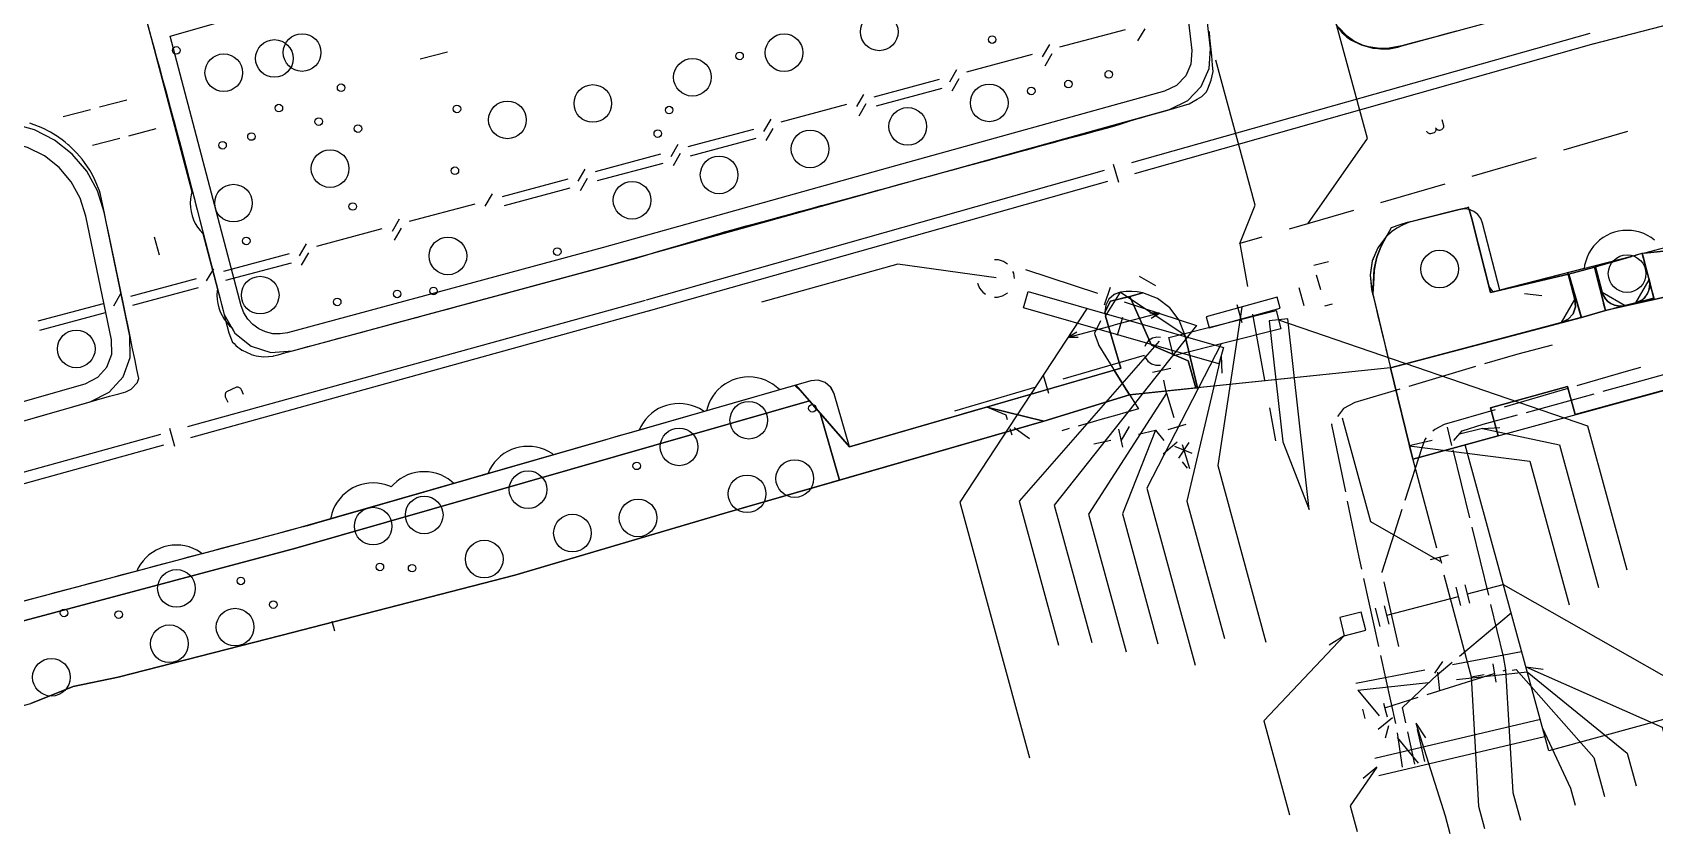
# Model space of a CAD drawing. Header units: metres. Extents: x 16996 to 17837, y 14166 to 14459.
# Drawn here: x 17619.6 to 17705.8, y 14347 to 14389.5 of the extents above; entities that cross this region are included whole.
import ezdxf

# ---------------------------------------------------------------- set-up
doc = ezdxf.new("R2010")
doc.units = ezdxf.units.M
for name, color, linetype in [('BOUNDARY', 7, 'Continuous'), ('BUILDING', 7, 'Continuous'), ('CURB', 7, 'Continuous'), ('ELECTR_CABLE', 7, 'Continuous'), ('ELECTR_CABLE_COMM', 7, 'Continuous'), ('GAS', 7, 'Continuous'), ('GRASS', 7, 'Continuous'), ('HEAT', 7, 'Continuous'), ('OVERHEAD_POWER_LINE', 7, 'Continuous'), ('ROAD', 7, 'Continuous'), ('SEWER', 7, 'Continuous'), ('SIDEWALK_PATH', 7, 'Continuous'), ('TREE', 3, 'Continuous'), ('WATER_PIPELINE', 7, 'Continuous')]:
    doc.layers.add(name, color=color, linetype=linetype)

# ---------------------------------------------------------------- blocks, each defined once
blk = doc.blocks.new('СНЕЖНОЯГОДНИК_MAGIC_BERRY')
blk.add_circle((0, 0), 0.2)
blk = doc.blocks.new('СПИРЕЯ_БУМАЛЬДА')
blk.add_circle((0, 0), 0.2)
blk = doc.blocks.new('СПИРЕЯ_ALBA')
blk.add_circle((0, 0), 0.2)
blk = doc.blocks.new('ЧУБУШНИК_ВЕНЕЧНЫЙ')
blk.add_circle((0, 0), 0.2)
blk = doc.blocks.new('ВЕЙНИК_КАРЛ_ФЕСТЕР')
blk.add_circle((0, 0), 0.2)
blk = doc.blocks.new('БРУННЕРА_МИСТЕР_МОРС')
blk.add_circle((0, 0), 0.2)
blk = doc.blocks.new('ХОСТА_BARBARA_ANN')
blk.add_circle((0, 0), 0.2)

msp = doc.modelspace()

# ---------------------------------------------------------------- linework, layer by layer
at = {"layer": 'BOUNDARY'}
msp.add_lwpolyline([(17710.873, 14371.793), (17701.541, 14369.241), (17701.137, 14370.719), (17697.046, 14369.601), (17697.453, 14368.113), (17692.92, 14366.864), (17691.725, 14371.72), (17677.867, 14370.286), (17673.313, 14368.879), (17656.367, 14364.003), (17645.218, 14360.7), (17632.791, 14357.506), (17624.14, 14355.283), (17621.76, 14354.795), (17619.498, 14353.883)], dxfattribs=at)
at = {"layer": 'BUILDING'}
msp.add_lwpolyline([(17695.693, 14367.633), (17748.173, 14381.974), (17752.616, 14365.713), (17700.136, 14351.372)], close=True, dxfattribs=at)
at = {"layer": 'CURB'}
for points in [[(17625.852, 14389.44), (17626.037, 14388.757), (17626.168, 14388.275), (17626.353, 14387.592), (17626.484, 14387.109), (17626.669, 14386.426), (17626.8, 14385.944), (17626.985, 14385.261), (17627.116, 14384.778), (17627.301, 14384.095), (17627.432, 14383.613), (17627.49, 14383.4), (17627.612, 14382.928), (17627.737, 14382.444), (17627.914, 14381.759), (17628.039, 14381.274), (17628.208, 14380.619), (17628.215, 14380.589), (17628.34, 14380.105), (17628.517, 14379.42), (17628.642, 14378.936), (17628.819, 14378.25), (17628.944, 14377.766), (17629.121, 14377.081), (17629.246, 14376.597), (17629.423, 14375.912), (17629.548, 14375.428), (17629.725, 14374.742), (17629.849, 14374.258), (17630.026, 14373.573), (17630.199, 14373.113), (17630.206, 14373.105), (17630.298, 14373.005), (17630.396, 14372.91), (17630.5, 14372.821), (17630.608, 14372.739), (17630.721, 14372.663), (17630.735, 14372.655), (17631.185, 14372.439), (17631.211, 14372.43), (17631.341, 14372.39), (17631.474, 14372.357), (17631.607, 14372.333), (17631.743, 14372.317), (17631.878, 14372.308), (17632.375, 14372.346), (17632.4, 14372.35), (17632.642, 14372.415), (17633.059, 14372.528), (17633.542, 14372.658), (17634.225, 14372.842), (17634.708, 14372.973), (17635.391, 14373.157), (17635.874, 14373.287), (17636.557, 14373.471), (17637.04, 14373.602), (17637.723, 14373.786), (17638.206, 14373.916), (17638.889, 14374.1), (17639.372, 14374.231), (17640.055, 14374.415), (17640.538, 14374.545), (17641.221, 14374.73), (17641.704, 14374.86), (17642.387, 14375.044), (17642.87, 14375.174), (17643.553, 14375.359), (17644.036, 14375.489), (17644.719, 14375.673), (17645.202, 14375.803), (17645.885, 14375.988), (17646.368, 14376.118), (17647.051, 14376.302), (17647.534, 14376.432), (17648.217, 14376.617), (17648.7, 14376.747), (17649.383, 14376.931), (17649.866, 14377.061), (17650.12, 14377.13), (17650.549, 14377.246), (17651.032, 14377.376), (17651.676, 14377.55), (17651.715, 14377.561), (17652.194, 14377.704), (17652.873, 14377.906), (17653.352, 14378.048), (17654.03, 14378.25), (17654.509, 14378.392), (17655.188, 14378.594), (17655.667, 14378.736), (17656.186, 14378.891), (17656.346, 14378.934), (17656.829, 14379.065), (17657.512, 14379.251), (17657.994, 14379.382), (17658.677, 14379.568), (17659.16, 14379.699), (17659.843, 14379.884), (17660.325, 14380.015), (17661.008, 14380.201), (17661.491, 14380.332), (17661.731, 14380.397), (17662.174, 14380.518), (17662.656, 14380.649), (17663.339, 14380.835), (17663.821, 14380.966), (17664.495, 14381.15), (17664.504, 14381.152), (17664.987, 14381.284), (17665.67, 14381.469), (17666.152, 14381.601), (17666.835, 14381.787), (17667.317, 14381.918), (17668, 14382.104), (17668.483, 14382.235), (17669.165, 14382.421), (17669.648, 14382.552), (17669.972, 14382.641), (17670.331, 14382.738), (17670.813, 14382.87), (17670.866, 14382.884), (17671.496, 14383.055), (17671.979, 14383.186), (17672.662, 14383.371), (17673.144, 14383.502), (17673.827, 14383.688), (17674.31, 14383.819), (17674.993, 14384.004), (17675.475, 14384.135), (17676.158, 14384.32), (17676.641, 14384.451), (17677.088, 14384.573), (17677.321, 14384.646), (17677.798, 14384.796), (17678.136, 14384.902), (17678.136, 14384.902), (17678.524, 14385.013), (17679.004, 14385.151), (17679.78, 14385.373), (17680.261, 14385.511), (17681.036, 14385.733), (17681.468, 14385.982), (17681.712, 14386.133), (17681.951, 14386.376), (17682.036, 14386.533), (17682.2, 14387.002), (17682.313, 14387.459), (17682.28, 14387.793), (17682.232, 14388.291), (17682.154, 14389.094), (17682.105, 14389.592)], [(17695.235, 14389.603), (17694.56, 14389.419), (17694.077, 14389.287), (17693.401, 14389.104), (17692.919, 14388.972), (17692.33, 14388.812), (17692.241, 14388.798), (17691.748, 14388.718), (17691.66, 14388.703), (17691.323, 14388.68), (17691.049, 14388.691), (17690.557, 14388.766), (17690.178, 14388.868), (17689.899, 14388.999), (17689.466, 14389.245), (17689.413, 14389.282), (17689.192, 14389.483), (17688.988, 14389.752)], [(17619.507, 14369.011), (17620.193, 14369.207), (17620.674, 14369.344), (17621.359, 14369.54), (17621.84, 14369.677), (17622.526, 14369.873), (17623.006, 14370.011), (17623.692, 14370.206), (17624.174, 14370.339), (17624.558, 14370.442), (17624.843, 14370.579), (17625.163, 14370.933), (17625.173, 14370.954), (17625.212, 14371.058), (17625.24, 14371.15), (17625.142, 14371.623), (17625.04, 14372.112), (17624.895, 14372.81), (17624.794, 14373.3), (17624.649, 14373.998), (17624.547, 14374.488), (17624.402, 14375.186), (17624.301, 14375.676), (17624.156, 14376.374), (17624.054, 14376.863), (17623.909, 14377.562), (17623.808, 14378.051), (17623.663, 14378.749), (17623.561, 14379.239), (17623.515, 14379.462), (17623.416, 14379.937), (17623.314, 14380.427), (17623.21, 14380.93), (17623.151, 14381.111), (17623.148, 14381.119), (17622.964, 14381.584), (17622.909, 14381.705), (17622.813, 14381.896), (17622.711, 14382.084), (17622.633, 14382.215), (17622.356, 14382.631), (17622.233, 14382.793), (17622.097, 14382.958), (17621.956, 14383.119), (17621.899, 14383.178), (17621.54, 14383.526), (17621.496, 14383.566), (17621.332, 14383.703), (17621.163, 14383.834), (17620.989, 14383.959), (17620.979, 14383.966), (17620.555, 14384.23), (17620.442, 14384.293), (17620.251, 14384.39), (17620.057, 14384.481), (17619.914, 14384.541), (17619.444, 14384.711)], [(17700.294, 14376.478), (17699.584, 14376.312), (17699.097, 14376.198), (17698.387, 14376.032), (17697.9, 14375.919), (17697.19, 14375.753), (17696.954, 14376.05), (17696.777, 14376.757), (17696.656, 14377.242), (17696.479, 14377.95), (17696.358, 14378.435), (17696.181, 14379.142), (17696.058, 14379.627), (17695.883, 14380.245), (17695.799, 14380.224), (17695.314, 14380.103), (17694.606, 14379.926), (17694.121, 14379.805), (17693.413, 14379.629), (17692.928, 14379.508), (17692.613, 14379.429), (17692.224, 14379.32), (17691.77, 14379.15), (17691.417, 14378.512), (17691.185, 14378.07), (17691.002, 14377.596), (17690.956, 14377.38), (17690.862, 14376.889), (17690.822, 14376.161), (17690.795, 14375.662), (17690.792, 14375.609), (17690.95, 14374.951), (17691.066, 14374.465), (17691.237, 14373.756), (17691.353, 14373.27), (17691.523, 14372.561), (17691.64, 14372.075), (17691.725, 14371.72), (17691.725, 14371.72), (17700.819, 14374.13), (17701.53, 14375.35), (17701.156, 14376.772), (17701.282, 14376.397), (17701.196, 14376.688), (17700.781, 14376.591)], [(17704.282, 14377.564), (17703.555, 14377.353), (17703.075, 14377.213), (17702.576, 14377.068), (17702.633, 14376.838), (17702.609, 14377.144), (17702.979, 14375.738), (17704.202, 14375.026), (17704.762, 14375.174), (17705.472, 14376.397), (17705.105, 14377.783), (17704.762, 14377.704), (17705.1, 14377.802), (17705.203, 14377.41), (17705.33, 14376.926), (17705.522, 14376.194)], [(17702.934, 14375.617), (17702.752, 14376.352)], [(17671.388, 14368.958), (17671.315, 14369.206), (17670.893, 14369.382), (17670.432, 14369.574), (17670.287, 14369.635), (17669.751, 14369.479), (17669.27, 14369.34), (17669.075, 14369.284), (17668.583, 14369.141), (17668.103, 14369.002), (17667.416, 14368.802), (17666.935, 14368.663), (17666.248, 14368.464), (17665.768, 14368.324), (17665.081, 14368.125), (17664.601, 14367.986), (17664.035, 14367.822), (17663.913, 14367.786), (17663.433, 14367.647), (17662.994, 14367.52), (17662.824, 14367.715), (17662.994, 14367.52), (17677.401, 14371.698), (17676.597, 14374.469), (17677.393, 14375.734), (17680.804, 14373.474), (17681.48, 14370.66)], [(17677.885, 14375.512), (17677.487, 14375.415)], [(17701.628, 14375.218), (17701.423, 14375.917)], [(17705.649, 14375.71), (17705.745, 14375.344)], [(17701.872, 14374.388), (17701.769, 14374.738)], [(17703.144, 14374.764), (17703.053, 14375.132)], [(17676.33, 14374.216), (17675.999, 14373.567), (17676.029, 14373.482), (17676.198, 14373.011), (17676.239, 14372.897), (17676.608, 14372.306), (17676.872, 14371.881), (17677.305, 14371.187), (17677.57, 14370.763), (17678.003, 14370.068), (17678.267, 14369.644), (17678.337, 14369.532), (17677.677, 14369.344), (17677.196, 14369.208), (17676.409, 14368.984), (17675.928, 14368.847), (17675.141, 14368.623)], [(17662.496, 14368.092), (17662.026, 14368.631), (17661.697, 14369.008), (17661.227, 14369.548), (17660.898, 14369.925), (17660.428, 14370.464), (17660.082, 14370.781), (17659.394, 14370.584), (17658.914, 14370.446), (17658.226, 14370.248), (17657.745, 14370.11), (17657.058, 14369.913), (17656.577, 14369.775), (17655.889, 14369.577), (17655.409, 14369.439), (17654.721, 14369.241), (17654.24, 14369.103), (17653.553, 14368.906), (17653.072, 14368.768), (17652.384, 14368.57), (17651.904, 14368.432), (17651.216, 14368.235), (17650.735, 14368.097), (17650.278, 14367.965), (17650.048, 14367.899), (17649.567, 14367.76), (17648.879, 14367.562), (17648.399, 14367.424), (17647.711, 14367.226), (17647.231, 14367.087), (17646.543, 14366.889), (17646.063, 14366.751), (17645.375, 14366.553), (17644.895, 14366.414), (17644.207, 14366.216), (17643.727, 14366.078), (17643.039, 14365.88), (17642.558, 14365.741), (17641.871, 14365.543), (17641.39, 14365.405), (17640.703, 14365.207), (17640.222, 14365.069), (17639.535, 14364.87), (17639.054, 14364.732), (17638.367, 14364.534), (17637.886, 14364.396), (17637.198, 14364.197), (17636.718, 14364.059), (17636.03, 14363.861), (17635.55, 14363.723), (17634.862, 14363.524), (17634.382, 14363.386), (17634.194, 14363.332), (17633.691, 14363.198), (17633.208, 14363.07), (17632.516, 14362.886), (17632.033, 14362.757), (17631.342, 14362.573), (17630.859, 14362.445), (17630.167, 14362.261), (17629.684, 14362.132), (17628.992, 14361.948), (17628.509, 14361.82), (17627.817, 14361.636), (17627.334, 14361.508), (17626.643, 14361.324), (17626.159, 14361.195), (17625.468, 14361.011), (17624.985, 14360.883), (17624.293, 14360.699), (17623.81, 14360.57), (17623.118, 14360.386), (17622.635, 14360.258), (17621.944, 14360.074), (17621.46, 14359.945), (17620.769, 14359.761), (17620.286, 14359.633), (17619.594, 14359.449), (17619.111, 14359.32)], [(17671.63, 14368.135), (17671.529, 14368.478)], [(17674.66, 14368.487), (17674.266, 14368.375)]]:
    msp.add_lwpolyline(points, dxfattribs=at)
at = {"layer": 'ELECTR_CABLE'}
for points in [[(17700.318, 14372.928), (17698.501, 14372.447)], [(17698.501, 14372.447), (17696.729, 14371.923)], [(17696.249, 14371.781), (17692.705, 14370.732)], [(17705.006, 14371.729), (17704.37, 14371.551), (17701.624, 14370.753)], [(17703.029, 14370.474), (17704.398, 14370.851), (17706.62, 14371.462)], [(17692.225, 14370.59), (17689.831, 14369.882), (17689.236, 14369.555), (17688.924, 14369.139)], [(17701.144, 14370.613), (17697.765, 14369.63)], [(17698.956, 14369.354), (17702.547, 14370.342)], [(17697.284, 14369.49), (17694.573, 14368.702), (17694.082, 14368.441), (17693.976, 14368.35)], [(17688.624, 14368.739), (17688.599, 14368.706), (17689.333, 14365.125)], [(17695.1, 14367.862), (17695.1, 14367.862), (17695.539, 14368.363), (17696.647, 14368.719), (17698.473, 14369.221)], [(17693.625, 14367.996), (17693.559, 14367.918), (17693.403, 14367.469), (17692.491, 14364.672)], [(17695.945, 14363.745), (17695.063, 14367.364)], [(17689.433, 14364.635), (17690.042, 14361.661), (17690.185, 14361.016)], [(17692.335, 14364.197), (17691.776, 14362.482), (17691.266, 14360.864), (17691.271, 14360.845)], [(17696.946, 14359.641), (17696.064, 14363.259)], [(17690.293, 14360.528), (17691.093, 14356.919)], [(17691.381, 14360.357), (17692.157, 14356.925)], [(17697.709, 14355.626), (17697.854, 14355.671), (17697.738, 14356.39), (17697.064, 14359.155)], [(17695.389, 14356.407), (17698.132, 14358.707)], [(17691.201, 14356.431), (17692.001, 14352.822)], [(17692.366, 14353.669), (17694.212, 14355.42), (17695.005, 14356.085)], [(17697.839, 14355.686), (17698.23, 14349.164), (17698.632, 14347.692)], [(17693.676, 14354.369), (17697.232, 14355.478)], [(17691.351, 14353.906), (17691.49, 14353.426)], [(17691.421, 14353.666), (17693.198, 14354.22)], [(17690.242, 14353.584), (17690.362, 14353.098)], [(17691.491, 14353.426), (17691.561, 14353.186)], [(17692.542, 14352.867), (17692.366, 14353.669)], [(17692.083, 14352.329), (17692.358, 14350.501)], [(17693.024, 14350.669), (17692.649, 14352.379)], [(17693.078, 14352.848), (17694.627, 14347.925), (17694.884, 14346.981)], [(17693.078, 14352.848), (17693.587, 14352.064)], [(17693.153, 14352.516), (17693.541, 14350.8)]]:
    msp.add_lwpolyline(points, dxfattribs=at)
at = {"layer": 'ELECTR_CABLE_COMM'}
for points in [[(17674.165, 14388.759), (17677.65, 14389.693)], [(17678.317, 14389.08), (17678.691, 14389.729)], [(17669.23, 14387.436), (17672.716, 14388.37)], [(17673.253, 14388.24), (17673.628, 14388.889)], [(17673.38, 14387.756), (17673.755, 14388.406)], [(17668.318, 14386.917), (17668.693, 14387.566)], [(17664.296, 14386.113), (17667.781, 14387.048)], [(17668.444, 14386.433), (17668.819, 14387.082)], [(17663.384, 14385.595), (17663.759, 14386.244)], [(17663.507, 14385.11), (17663.882, 14385.759)], [(17664.419, 14385.629), (17667.907, 14386.564)], [(17658.45, 14384.272), (17658.824, 14384.921)], [(17659.361, 14384.791), (17662.847, 14385.725)], [(17654.427, 14383.468), (17657.913, 14384.402)], [(17658.571, 14383.787), (17658.946, 14384.436)], [(17653.515, 14382.949), (17653.89, 14383.598)], [(17654.546, 14382.982), (17658.034, 14383.917)], [(17649.493, 14382.145), (17652.978, 14383.079)], [(17649.61, 14381.659), (17653.097, 14382.594)], [(17653.635, 14382.463), (17654.009, 14383.112)], [(17644.558, 14380.822), (17648.044, 14381.757)], [(17648.581, 14381.626), (17648.956, 14382.275)], [(17648.698, 14381.14), (17649.073, 14381.789)], [(17643.647, 14380.304), (17644.021, 14380.953)], [(17644.674, 14380.336), (17648.161, 14381.27)], [(17639.624, 14379.5), (17643.109, 14380.434)], [(17634.69, 14378.177), (17638.175, 14379.111)], [(17638.712, 14378.981), (17639.087, 14379.63)], [(17638.825, 14378.493), (17639.2, 14379.143)], [(17633.778, 14377.658), (17634.152, 14378.307)], [(17629.755, 14376.854), (17633.241, 14377.788)], [(17629.864, 14376.366), (17633.352, 14377.301)], [(17633.889, 14377.17), (17634.264, 14377.819)], [(17624.821, 14375.531), (17628.306, 14376.466)], [(17628.843, 14376.335), (17629.218, 14376.984)], [(17623.909, 14375.013), (17624.284, 14375.662)], [(17624.928, 14375.042), (17628.415, 14375.977)], [(17619.886, 14374.209), (17623.372, 14375.143)], [(17619.991, 14373.719), (17623.479, 14374.654)], [(17695.032, 14355.954), (17698.693, 14356.653)], [(17689.897, 14354.975), (17693.558, 14355.673)], [(17694.084, 14355.504), (17694.506, 14356.124)]]:
    msp.add_lwpolyline(points, dxfattribs=at)
at = {"layer": 'GAS'}
for points in [[(17695.466, 14359.097), (17695.213, 14360.064)], [(17695.949, 14359.223), (17695.696, 14360.191)], [(17695.823, 14359.707), (17697.723, 14360.204)], [(17697.723, 14360.204), (17707.807, 14354.482), (17708.89, 14350.516)], [(17691.666, 14358.103), (17691.413, 14359.07)], [(17691.539, 14358.587), (17695.339, 14359.58)], [(17689.035, 14358.449), (17689.277, 14357.475), (17690.425, 14357.776), (17690.17, 14358.747), (17689.035, 14358.449)], [(17691.182, 14357.976), (17690.929, 14358.944)], [(17689.277, 14357.475), (17685.007, 14352.962), (17686.372, 14347.969)], [(17689.277, 14357.475), (17688.477, 14356.993)]]:
    msp.add_lwpolyline(points, dxfattribs=at)
at = {"layer": 'GRASS'}
for points in [[(17626.905, 14389.337), (17676.331, 14403.42), (17677.601, 14392.6), (17680.66, 14392.959), (17681.176, 14388.568), (17681.131, 14387.854), (17680.85, 14387.219), (17680.368, 14386.719), (17679.724, 14386.407), (17665.429, 14382.44), (17649.855, 14378.094), (17633.136, 14373.584), (17632.746, 14373.52), (17632.354, 14373.532), (17631.973, 14373.621), (17631.613, 14373.784), (17631.292, 14374.015), (17631.025, 14374.302), (17630.819, 14374.635), (17630.681, 14375.006)], [(17617.728, 14378.815), (17591.452, 14371.407), (17593.812, 14362.848), (17607.72, 14366.683), (17622.384, 14370.873), (17623.059, 14371.214), (17623.546, 14371.761), (17623.804, 14372.446), (17623.793, 14373.202), (17622.428, 14379.776), (17622.128, 14380.729), (17621.65, 14381.596), (17621.01, 14382.352), (17620.226, 14382.972), (17619.334, 14383.424), (17618.379, 14383.687), (17617.392, 14383.758), (17616.4, 14383.63)], [(17696.058, 14379.627), (17695.918, 14380.121), (17695.804, 14380.145), (17695.689, 14380.156), (17695.573, 14380.153), (17695.458, 14380.136), (17692.689, 14379.429), (17692.369, 14379.3), (17692.066, 14379.137), (17691.784, 14378.939), (17691.526, 14378.71), (17691.214, 14378.146), (17691.002, 14377.596), (17690.866, 14376.953), (17690.792, 14375.609), (17691.725, 14371.72), (17700.819, 14374.13), (17701.175, 14374.305), (17701.427, 14374.593), (17701.553, 14374.955), (17701.53, 14375.35), (17701.179, 14376.684), (17697.037, 14375.717)], [(17696.625, 14379.404), (17696.525, 14379.65), (17696.368, 14379.858), (17696.162, 14380.018), (17695.918, 14380.121), (17696.058, 14379.627), (17697.037, 14375.717), (17701.179, 14376.684), (17701.156, 14376.772), (17697.536, 14375.845)], [(17691.002, 14377.596), (17691.214, 14378.146), (17691.526, 14378.71), (17691.054, 14378.1), (17690.757, 14377.402), (17690.644, 14376.651), (17690.726, 14375.885), (17690.792, 14375.609), (17690.866, 14376.953)], [(17704.525, 14377.635), (17702.609, 14377.144), (17702.626, 14377.082)], [(17705.105, 14377.783), (17704.525, 14377.635), (17702.626, 14377.082), (17702.979, 14375.738), (17703.048, 14375.553), (17703.15, 14375.387), (17703.283, 14375.244), (17703.443, 14375.128), (17703.622, 14375.046), (17703.812, 14375.002), (17704.008, 14374.994), (17704.202, 14375.026), (17704.762, 14375.174), (17704.946, 14375.243), (17705.112, 14375.346), (17705.255, 14375.479), (17705.37, 14375.638), (17705.452, 14375.818), (17705.497, 14376.007), (17705.504, 14376.202), (17705.472, 14376.397)], [(17678.574, 14375.695), (17678.281, 14375.749), (17677.985, 14375.773), (17677.688, 14375.768), (17677.393, 14375.734), (17677.041, 14375.604), (17676.77, 14375.363), (17676.602, 14375.041), (17676.561, 14374.669), (17676.864, 14375.264), (17677.885, 14375.512)], [(17676.864, 14375.264), (17676.561, 14374.669), (17676.566, 14374.618), (17676.574, 14374.568), (17676.584, 14374.518), (17676.597, 14374.469), (17677.401, 14371.698), (17677.058, 14371.599), (17677.87, 14370.286), (17681.39, 14370.65), (17680.984, 14372.086), (17679.038, 14372.924), (17677.885, 14375.512)], [(17678.574, 14375.695), (17677.885, 14375.512), (17679.038, 14372.924), (17680.984, 14372.086), (17681.39, 14370.65), (17681.48, 14370.66), (17680.804, 14373.474), (17680.499, 14374.25), (17680.004, 14374.9), (17679.351, 14375.393)], [(17677.87, 14370.287), (17677.058, 14371.599), (17670.287, 14369.635), (17673.313, 14368.879)], [(17596.821, 14348.054), (17597.793, 14348.299), (17596.751, 14352.165), (17601.705, 14353.546), (17614.121, 14356.958), (17633.585, 14362.135), (17650.554, 14367.004), (17660.863, 14369.965), (17660.138, 14370.797), (17650.278, 14367.965), (17633.318, 14363.099), (17613.86, 14357.924), (17601.438, 14354.509), (17595.528, 14352.862)], [(17662.175, 14370.345), (17661.992, 14370.696), (17661.698, 14370.942), (17661.334, 14371.059), (17660.938, 14371.027), (17660.138, 14370.797), (17662.994, 14367.52)], [(17596.75, 14352.166), (17597.791, 14348.298), (17607.901, 14350.845), (17619.498, 14353.883), (17621.76, 14354.795), (17624.14, 14355.283), (17632.791, 14357.506), (17645.218, 14360.7), (17656.367, 14364.003), (17662.464, 14365.757), (17661.434, 14369.311), (17660.863, 14369.965), (17650.554, 14367.004), (17633.585, 14362.135), (17614.121, 14356.958), (17601.705, 14353.546)], [(17661.434, 14369.311), (17662.464, 14365.757), (17673.313, 14368.879), (17670.287, 14369.635), (17662.994, 14367.52)]]:
    msp.add_lwpolyline(points, close=True, dxfattribs=at)
for points in [[(17625.691, 14390.031), (17627.49, 14383.4), (17629.773, 14374.555), (17630.338, 14373.561), (17631.201, 14372.869), (17632.256, 14372.536), (17633.396, 14372.619), (17650.12, 14377.13), (17652.469, 14377.786), (17656.186, 14378.891), (17665.697, 14381.477), (17679.992, 14385.444), (17680.958, 14385.91), (17681.68, 14386.661), (17682.102, 14387.614), (17682.169, 14388.684), (17681.595, 14393.572)], [(17688.996, 14389.774), (17689.371, 14389.384), (17689.81, 14389.068), (17690.303, 14388.834), (17690.795, 14388.702), (17691.323, 14388.68), (17691.66, 14388.703), (17692.33, 14388.812), (17710.899, 14393.865)], [(17607.99, 14365.72), (17622.659, 14369.911), (17623.671, 14370.423), (17624.402, 14371.243), (17624.789, 14372.271), (17624.772, 14373.405), (17623.407, 14379.979), (17623.047, 14381.123), (17622.473, 14382.164), (17621.706, 14383.071), (17620.765, 14383.815), (17619.694, 14384.357), (17618.549, 14384.673)]]:
    msp.add_lwpolyline(points, dxfattribs=at)
at = {"layer": 'HEAT'}
for points in [[(17687.336, 14379.368), (17690.516, 14383.906), (17688.512, 14391.239)], [(17683.72, 14378.325), (17684.549, 14380.358), (17682.444, 14388.06)], [(17704.329, 14384.271), (17700.914, 14383.286)], [(17699.472, 14382.87), (17696.057, 14381.884)], [(17694.616, 14381.469), (17691.2, 14380.483)], [(17689.759, 14380.067), (17686.343, 14379.082)], [(17684.902, 14378.666), (17683.72, 14378.325), (17684.135, 14376.037)], [(17698.842, 14375.663), (17699.771, 14375.56)], [(17684.404, 14374.562), (17685.039, 14371.064)], [(17685.307, 14369.588), (17685.624, 14367.839)], [(17699.697, 14353.04), (17690.892, 14350.961)], [(17699.805, 14352.582), (17701.298, 14349.389), (17701.542, 14348.494)], [(17699.913, 14352.125), (17691.119, 14350.048)], [(17691.005, 14350.505), (17689.588, 14348.46), (17689.96, 14347.099)], [(17691.005, 14350.505), (17690.287, 14349.907)]]:
    msp.add_lwpolyline(points, dxfattribs=at)
at = {"layer": 'OVERHEAD_POWER_LINE'}
for points in [[(17679.461, 14374.619), (17677.042, 14373.987)], [(17679.012, 14374.363), (17679.461, 14374.619), (17678.942, 14374.622)], [(17674.626, 14373.346), (17677.042, 14373.987)], [(17675.074, 14373.604), (17674.626, 14373.346), (17675.144, 14373.345)]]:
    msp.add_lwpolyline(points, dxfattribs=at)
at = {"layer": 'ROAD'}
for points in [[(17688.832, 14389.959), (17689.192, 14389.484), (17689.193, 14389.483), (17689.413, 14389.283), (17689.414, 14389.282), (17689.651, 14389.117), (17689.652, 14389.116), (17690.178, 14388.869), (17690.179, 14388.868), (17690.304, 14388.835), (17690.749, 14388.709), (17690.751, 14388.709), (17691.207, 14388.654), (17691.209, 14388.654), (17691.668, 14388.669), (17691.67, 14388.669), (17692.124, 14388.756), (17692.125, 14388.756), (17692.33, 14388.812), (17710.899, 14393.865)], [(17625.648, 14390.185), (17628.051, 14381.062), (17628.014, 14380.913), (17627.981, 14380.689), (17627.97, 14380.464), (17627.981, 14380.238), (17628.014, 14380.015), (17628.069, 14379.796), (17628.145, 14379.584), (17628.241, 14379.38), (17628.357, 14379.186), (17628.492, 14379.005), (17628.634, 14378.847), (17629.413, 14375.892), (17629.4, 14375.803), (17629.389, 14375.578), (17629.4, 14375.352), (17629.433, 14375.129), (17629.488, 14374.91), (17629.564, 14374.698), (17629.66, 14374.494), (17629.776, 14374.3), (17629.911, 14374.119), (17630.062, 14373.952), (17630.173, 14373.851), (17630.337, 14373.563), (17630.34, 14373.56), (17631.2, 14372.871), (17631.203, 14372.869), (17632.255, 14372.537), (17632.259, 14372.536), (17633.396, 14372.619), (17633.398, 14372.619), (17650.55, 14377.246), (17651.715, 14377.561), (17651.716, 14377.562), (17652.469, 14377.786), (17665.698, 14381.477), (17679.991, 14385.444), (17679.993, 14385.444), (17680.957, 14385.91), (17680.959, 14385.912), (17681.679, 14386.66), (17681.681, 14386.663), (17682.102, 14387.612), (17682.103, 14387.616), (17682.17, 14388.684), (17682.17, 14388.685), (17682.11, 14389.55)], [(17705.759, 14378.498), (17705.577, 14378.632), (17705.384, 14378.748), (17705.18, 14378.845), (17704.967, 14378.921), (17704.748, 14378.976), (17704.525, 14379.009), (17704.3, 14379.02), (17704.074, 14379.009), (17703.851, 14378.976), (17703.632, 14378.921), (17703.419, 14378.845), (17703.215, 14378.748), (17703.022, 14378.632), (17702.84, 14378.498), (17702.673, 14378.346), (17702.522, 14378.179), (17702.387, 14377.998), (17702.271, 14377.804), (17702.175, 14377.6), (17702.099, 14377.388), (17702.044, 14377.169), (17702.018, 14376.993), (17697.538, 14375.845), (17697.537, 14375.845), (17697.536, 14375.846), (17696.625, 14379.404), (17696.625, 14379.405), (17696.526, 14379.649), (17696.525, 14379.651), (17696.369, 14379.857), (17696.368, 14379.859), (17696.164, 14380.018), (17696.162, 14380.019), (17695.919, 14380.121), (17695.918, 14380.122), (17695.805, 14380.145), (17695.804, 14380.145), (17695.69, 14380.156), (17695.689, 14380.156), (17695.574, 14380.153), (17695.573, 14380.153), (17695.459, 14380.137), (17695.458, 14380.136), (17692.69, 14379.429), (17692.689, 14379.429), (17692.37, 14379.301), (17692.369, 14379.3), (17692.067, 14379.137), (17692.066, 14379.136), (17691.785, 14378.94), (17691.785, 14378.939), (17691.528, 14378.711), (17691.526, 14378.71), (17691.052, 14378.095), (17691.05, 14378.093), (17690.754, 14377.389), (17690.753, 14377.387), (17690.644, 14376.631), (17690.644, 14376.629), (17690.733, 14375.857), (17690.733, 14375.856), (17691.725, 14371.721), (17691.725, 14371.72), (17691.724, 14371.72), (17681.481, 14370.66), (17681.48, 14370.66), (17681.48, 14370.661), (17680.805, 14373.474), (17680.805, 14373.475), (17680.5, 14374.249), (17680.499, 14374.251), (17680.005, 14374.899), (17680.003, 14374.901), (17679.352, 14375.393), (17679.35, 14375.394), (17678.576, 14375.695), (17678.574, 14375.695), (17678.282, 14375.749), (17678.281, 14375.749), (17677.986, 14375.773), (17677.985, 14375.773), (17677.689, 14375.768), (17677.688, 14375.768), (17677.394, 14375.734), (17677.392, 14375.733), (17677.043, 14375.605), (17677.04, 14375.603), (17676.771, 14375.364), (17676.769, 14375.362), (17676.603, 14375.043), (17676.602, 14375.04), (17676.561, 14374.67), (17676.561, 14374.668), (17676.566, 14374.618), (17676.574, 14374.568), (17676.585, 14374.518), (17676.598, 14374.469), (17677.401, 14371.699), (17677.4, 14371.698), (17677.058, 14371.599), (17662.996, 14367.52), (17662.995, 14367.52), (17662.995, 14367.521), (17662.176, 14370.344), (17662.175, 14370.346), (17661.993, 14370.695), (17661.99, 14370.698), (17661.7, 14370.941), (17661.696, 14370.942), (17661.336, 14371.059), (17661.332, 14371.059), (17660.94, 14371.028), (17660.938, 14371.027), (17659.279, 14370.551), (17659.269, 14370.562), (17659.102, 14370.714), (17658.92, 14370.848), (17658.727, 14370.964), (17658.523, 14371.061), (17658.31, 14371.137), (17658.091, 14371.192), (17657.868, 14371.225), (17657.643, 14371.236), (17657.417, 14371.225), (17657.194, 14371.192), (17656.975, 14371.137), (17656.762, 14371.061), (17656.558, 14370.964), (17656.365, 14370.848), (17656.183, 14370.714), (17656.016, 14370.562), (17655.865, 14370.395), (17655.73, 14370.214), (17655.614, 14370.02), (17655.518, 14369.816), (17655.442, 14369.604), (17655.4, 14369.436), (17655.264, 14369.397), (17655.215, 14369.433), (17655.022, 14369.549), (17654.818, 14369.646), (17654.605, 14369.722), (17654.386, 14369.777), (17654.163, 14369.81), (17653.938, 14369.821), (17653.712, 14369.81), (17653.489, 14369.777), (17653.27, 14369.722), (17653.057, 14369.646), (17652.853, 14369.549), (17652.66, 14369.433), (17652.478, 14369.299), (17652.311, 14369.147), (17652.16, 14368.98), (17652.025, 14368.799), (17651.909, 14368.605), (17651.815, 14368.407), (17650.278, 14367.965), (17647.27, 14367.102), (17647.192, 14367.159), (17646.999, 14367.275), (17646.795, 14367.372), (17646.582, 14367.448), (17646.363, 14367.503), (17646.14, 14367.536), (17645.915, 14367.547), (17645.689, 14367.536), (17645.466, 14367.503), (17645.247, 14367.448), (17645.034, 14367.372), (17644.83, 14367.275), (17644.637, 14367.159), (17644.455, 14367.025), (17644.288, 14366.873), (17644.137, 14366.706), (17644.002, 14366.525), (17643.886, 14366.331), (17643.79, 14366.127), (17643.78, 14366.101), (17641.968, 14365.581), (17641.859, 14365.68), (17641.677, 14365.814), (17641.484, 14365.93), (17641.28, 14366.027), (17641.067, 14366.103), (17640.848, 14366.158), (17640.625, 14366.191), (17640.4, 14366.202), (17640.174, 14366.191), (17639.951, 14366.158), (17639.732, 14366.103), (17639.519, 14366.027), (17639.315, 14365.93), (17639.122, 14365.814), (17638.94, 14365.68), (17638.773, 14365.528), (17638.652, 14365.395), (17638.57, 14365.434), (17638.357, 14365.51), (17638.138, 14365.565), (17637.915, 14365.598), (17637.69, 14365.609), (17637.464, 14365.598), (17637.241, 14365.565), (17637.022, 14365.51), (17636.809, 14365.434), (17636.605, 14365.337), (17636.412, 14365.221), (17636.23, 14365.087), (17636.063, 14364.935), (17635.912, 14364.768), (17635.777, 14364.587), (17635.661, 14364.393), (17635.565, 14364.189), (17635.489, 14363.977), (17635.434, 14363.758), (17635.426, 14363.703), (17633.319, 14363.099), (17628.612, 14361.847), (17628.518, 14361.916), (17628.325, 14362.032), (17628.121, 14362.129), (17627.908, 14362.205), (17627.689, 14362.26), (17627.466, 14362.293), (17627.241, 14362.304), (17627.015, 14362.293), (17626.792, 14362.26), (17626.573, 14362.205), (17626.36, 14362.129), (17626.156, 14362.032), (17625.963, 14361.916), (17625.781, 14361.782), (17625.614, 14361.63), (17625.463, 14361.463), (17625.328, 14361.282), (17625.212, 14361.088), (17625.134, 14360.922), (17613.86, 14357.924)]]:
    msp.add_lwpolyline(points, dxfattribs=at)
at = {"layer": 'SEWER'}
for points in [[(17702.495, 14388.923), (17730.097, 14396.081)], [(17677.99, 14382.621), (17702.33, 14389.5)], [(17640.188, 14388.124), (17641.638, 14388.507)], [(17678.156, 14382.045), (17702.55, 14388.938)], [(17624.601, 14385.935), (17623.15, 14385.555)], [(17622.666, 14385.429), (17621.215, 14385.049)], [(17624.716, 14384.046), (17626.167, 14384.428)], [(17622.782, 14383.536), (17624.233, 14383.919)], [(17677.007, 14382.535), (17677.276, 14381.581)], [(17652.207, 14375.335), (17676.547, 14382.213)], [(17652.319, 14374.743), (17676.713, 14381.637)], [(17626.064, 14378.675), (17626.313, 14377.716)], [(17627.847, 14368.598), (17652.154, 14375.32)], [(17628.011, 14368.021), (17652.372, 14374.758)], [(17630.807, 14370.294), (17630.69, 14370.546), (17630.671, 14370.581), (17630.653, 14370.605), (17630.625, 14370.637), (17630.593, 14370.663), (17630.562, 14370.679), (17630.525, 14370.689), (17630.487, 14370.695), (17630.459, 14370.689), (17630.432, 14370.682), (17629.902, 14370.435), (17629.881, 14370.42), (17629.865, 14370.405), (17629.848, 14370.382), (17629.838, 14370.36), (17629.827, 14370.329), (17629.819, 14370.298), (17629.82, 14370.263), (17629.825, 14370.214), (17629.836, 14370.179), (17629.967, 14369.898)], [(17626.864, 14368.517), (17627.128, 14367.562)], [(17677.422, 14367.841), (17677.871, 14368.594)], [(17602.095, 14361.476), (17626.402, 14368.198)], [(17675.97, 14367.677), (17676.873, 14367.877)], [(17677.284, 14368.464), (17677.498, 14367.497)], [(17679.24, 14368.401), (17677.488, 14363.969), (17679.378, 14357.05)], [(17678.337, 14368.201), (17679.24, 14368.401)], [(17679.24, 14368.401), (17679.692, 14367.866)], [(17680.403, 14367.775), (17679.646, 14367.136)], [(17602.205, 14360.884), (17626.566, 14367.621)], [(17680.66, 14366.721), (17680.934, 14366.396)], [(17689.992, 14354.592), (17691.121, 14353.231)], [(17691.831, 14353.134), (17691.069, 14352.501)], [(17691.618, 14352.709), (17691.452, 14352.039)], [(17692.079, 14352.077), (17693.209, 14350.716)]]:
    msp.add_lwpolyline(points, dxfattribs=at)
at = {"layer": 'SIDEWALK_PATH'}
for points in [[(17706.558, 14378.155), (17705.232, 14377.816), (17706.563, 14377.955)], [(17702.576, 14377.068), (17702.626, 14377.082), (17702.609, 14377.144), (17701.156, 14376.772), (17701.179, 14376.684)], [(17705.232, 14377.816), (17705.105, 14377.783), (17705.745, 14375.344), (17707.118, 14375.672), (17706.563, 14377.955)], [(17701.196, 14376.688), (17701.53, 14375.35), (17701.553, 14374.955), (17701.427, 14374.593), (17701.175, 14374.305), (17700.819, 14374.13), (17701.866, 14374.407)], [(17702.576, 14377.068), (17701.196, 14376.688), (17701.871, 14374.39), (17703.144, 14374.764)], [(17704.202, 14375.026), (17704.008, 14374.994), (17703.812, 14375.002), (17703.622, 14375.046), (17703.443, 14375.128), (17703.283, 14375.244), (17703.15, 14375.387), (17703.048, 14375.553), (17702.979, 14375.738), (17702.626, 14377.082), (17702.576, 14377.068), (17703.144, 14374.764), (17703.584, 14374.862)], [(17705.491, 14376.314), (17705.485, 14375.939), (17705.348, 14375.602), (17705.1, 14375.336), (17704.762, 14375.174), (17705.723, 14375.426)], [(17705.745, 14375.344), (17705.723, 14375.426), (17704.762, 14375.174), (17704.202, 14375.026), (17703.584, 14374.862)], [(17701.872, 14374.388), (17700.819, 14374.13), (17691.725, 14371.72)]]:
    msp.add_lwpolyline(points, close=True, dxfattribs=at)
msp.add_lwpolyline([(17707.118, 14375.672), (17705.745, 14375.344), (17703.144, 14374.764), (17701.871, 14374.39), (17691.725, 14371.72), (17692.92, 14366.864), (17697.453, 14368.113), (17697.046, 14369.601), (17701.137, 14370.719), (17701.541, 14369.241), (17710.873, 14371.793)], dxfattribs=at)
at = {"layer": 'TREE'}
for centre in [(17664.575, 14389.562), (17633.912, 14388.465), (17659.515, 14388.457), (17629.754, 14387.393), (17632.44, 14388.149), (17654.647, 14387.148), (17649.358, 14385.758), (17670.416, 14385.79), (17644.822, 14384.887), (17666.086, 14384.541), (17660.899, 14383.345), (17635.401, 14382.298), (17656.067, 14381.963), (17630.27, 14380.464), (17651.44, 14380.616), (17641.663, 14377.659), (17694.342, 14376.967), (17704.3, 14376.72), (17631.688, 14375.578), (17621.919, 14372.723), (17657.643, 14368.936), (17653.938, 14367.521), (17660.085, 14365.835), (17645.915, 14365.247), (17657.553, 14365.025), (17637.689, 14363.309), (17640.4, 14363.902), (17651.759, 14363.744), (17648.276, 14362.942), (17643.594, 14361.559), (17627.241, 14360.004), (17630.355, 14357.946), (17626.866, 14357.063), (17620.596, 14355.28)]:
    msp.add_circle(centre, 1, dxfattribs=at)
at = {"layer": 'WATER_PIPELINE'}
for points in [[(17694.449, 14384.899), (17694.538, 14384.593), (17694.541, 14384.563), (17694.538, 14384.509), (17694.524, 14384.456), (17694.515, 14384.434), (17694.501, 14384.413), (17694.482, 14384.392), (17694.457, 14384.371), (17694.444, 14384.363), (17694.333, 14384.331), (17694.31, 14384.33), (17694.277, 14384.334), (17694.253, 14384.343), (17694.229, 14384.353), (17694.202, 14384.374), (17694.174, 14384.403), (17694.152, 14384.43), (17694.129, 14384.471), (17694.136, 14384.433), (17694.142, 14384.399), (17694.141, 14384.349), (17694.133, 14384.315), (17694.123, 14384.283), (17694.101, 14384.246), (17694.073, 14384.216), (17694.045, 14384.198), (17693.862, 14384.145), (17693.843, 14384.143), (17693.815, 14384.146), (17693.78, 14384.158), (17693.745, 14384.18), (17693.719, 14384.202), (17693.686, 14384.241), (17693.669, 14384.265), (17693.659, 14384.291)], [(17670.79, 14376.503), (17665.563, 14377.216), (17658.324, 14375.214)], [(17671.39, 14377.228), (17671.179, 14377.366), (17670.909, 14377.449), (17670.691, 14377.452)], [(17688.439, 14377.352), (17687.657, 14377.148), (17687.657, 14377.145)], [(17671.754, 14376.461), (17671.714, 14376.74), (17671.675, 14376.826)], [(17672.334, 14376.939), (17676.165, 14375.686)], [(17679.272, 14376.078), (17678.4, 14376.568)], [(17687.791, 14376.663), (17688.008, 14375.881)], [(17669.786, 14376.213), (17669.786, 14376.208), (17669.895, 14375.948), (17670.073, 14375.729), (17670.224, 14375.624)], [(17670.691, 14375.473), (17670.854, 14375.466), (17671.128, 14375.533), (17671.372, 14375.675), (17671.39, 14375.693)], [(17672.244, 14374.913), (17672.488, 14375.779), (17682.86, 14372.8), (17682.616, 14371.934), (17672.244, 14374.913)], [(17676.834, 14375.99), (17676.524, 14375.042)], [(17685.87, 14374.891), (17685.711, 14375.47), (17681.947, 14374.423), (17682.106, 14373.845), (17685.87, 14374.891)], [(17686.855, 14375.991), (17687.121, 14375.03)], [(17675.617, 14374.881), (17668.851, 14364.576), (17672.559, 14351.006)], [(17677.59, 14375.219), (17681.421, 14373.966)], [(17679.959, 14373.327), (17685.652, 14374.755), (17685.904, 14373.787), (17680.211, 14372.36), (17679.959, 14373.327)], [(17683.829, 14374.946), (17682.55, 14366.531), (17685.116, 14357.142)], [(17683.575, 14375.08), (17683.842, 14374.119)], [(17688.251, 14375.008), (17688.643, 14375.11)], [(17681.421, 14373.966), (17673.869, 14364.431), (17675.864, 14357.131)], [(17677.489, 14374.392), (17677.214, 14373.433)], [(17686.007, 14367.779), (17687.403, 14364.198), (17686.275, 14374.327), (17685.281, 14374.215), (17686.007, 14367.779)], [(17685.778, 14374.271), (17702.197, 14368.643), (17704.289, 14360.988)], [(17679.435, 14373.128), (17672.003, 14364.64), (17674.095, 14356.985)], [(17679.515, 14373.332), (17679.327, 14373.351), (17679.089, 14373.296), (17678.882, 14373.167), (17678.726, 14372.979), (17678.676, 14372.846)], [(17682.743, 14372.994), (17678.791, 14365.332), (17681.36, 14355.929)], [(17674.342, 14371.127), (17678.665, 14372.395)], [(17678.676, 14372.359), (17678.701, 14372.273), (17678.843, 14372.074), (17679.041, 14371.931), (17679.274, 14371.859), (17679.516, 14371.866)], [(17682.738, 14372.367), (17680.914, 14364.64), (17682.907, 14357.347)], [(17682.738, 14372.367), (17682.775, 14371.434)], [(17673.283, 14371.335), (17673.563, 14370.378)], [(17679.09, 14371.488), (17680.066, 14371.694)], [(17668.58, 14369.438), (17672.903, 14370.705)], [(17679.834, 14370.376), (17675.686, 14363.953), (17677.689, 14356.625)], [(17679.834, 14370.376), (17679.689, 14371.061)], [(17679.834, 14370.376), (17680.227, 14369.087)], [(17671.737, 14368.548), (17672.548, 14367.962)], [(17680.861, 14368.714), (17679.907, 14368.423)], [(17694.375, 14361.44), (17690.685, 14363.546), (17689.183, 14369.044)], [(17694.987, 14367.594), (17694.757, 14368.565)], [(17696.61, 14368.49), (17697.542, 14368.55)], [(17681.026, 14367.749), (17680.464, 14366.921)], [(17680.665, 14367.653), (17681.057, 14366.364)], [(17693.94, 14367.857), (17692.73, 14367.57)], [(17696.61, 14368.49), (17695.4, 14368.203)], [(17696.61, 14368.49), (17700.705, 14367.629), (17702.778, 14360.043)], [(17681.203, 14367.175), (17680.273, 14367.542)], [(17692.73, 14367.57), (17694.181, 14362.164)], [(17692.73, 14367.57), (17699.129, 14366.756), (17701.215, 14359.122)], [(17694.801, 14361.77), (17693.838, 14361.512)], [(17694.353, 14361.65), (17694.436, 14361.339)], [(17694.569, 14360.716), (17696.02, 14355.31)], [(17635.648, 14357.724), (17635.514, 14358.246)], [(17695.234, 14355.171), (17698.987, 14355.579)], [(17697.165, 14356.002), (17697.326, 14355.017)], [(17698.191, 14355.666), (17698.4, 14355.7)], [(17698.4, 14355.7), (17702.536, 14351.022), (17703.104, 14348.943)], [(17698.915, 14355.841), (17706.167, 14352.627), (17706.893, 14349.97)], [(17698.915, 14355.841), (17699.839, 14355.705)], [(17698.987, 14355.579), (17704.309, 14351.248), (17704.784, 14349.511)], [(17689.99, 14354.6), (17693.743, 14355.008)], [(17694.227, 14355.561), (17694.335, 14354.57)], [(17696.02, 14355.31), (17696.711, 14355.423)], [(17696.02, 14355.31), (17696.4, 14348.432), (17696.724, 14347.247)]]:
    msp.add_lwpolyline(points, dxfattribs=at)

# ---------------------------------------------------------------- block references
at = {"layer": 'BUSH'}
for name, p in [('ВЕЙНИК_КАРЛ_ФЕСТЕР', (17670.572, 14389.151)), ('СПИРЕЯ_ALBA', (17627.23, 14388.578)), ('ВЕЙНИК_КАРЛ_ФЕСТЕР', (17657.152, 14388.282)), ('СПИРЕЯ_ALBA', (17676.765, 14387.304)), ('ВЕЙНИК_КАРЛ_ФЕСТЕР', (17635.986, 14386.598)), ('СПИРЕЯ_БУМАЛЬДА', (17672.651, 14386.425)), ('СПИРЕЯ_ALBA', (17674.623, 14386.792)), ('БРУННЕРА_МИСТЕР_МОРС', (17632.68, 14385.518)), ('ВЕЙНИК_КАРЛ_ФЕСТЕР', (17634.798, 14384.796)), ('СПИРЕЯ_ALBA', (17642.138, 14385.467)), ('СПИРЕЯ_БУМАЛЬДА', (17653.413, 14385.41)), ('СПИРЕЯ_БУМАЛЬДА', (17631.223, 14384.001)), ('ВЕЙНИК_КАРЛ_ФЕСТЕР', (17636.881, 14384.425)), ('ВЕЙНИК_КАРЛ_ФЕСТЕР', (17652.809, 14384.156)), ('ВЕЙНИК_КАРЛ_ФЕСТЕР', (17629.688, 14383.538)), ('СПИРЕЯ_БУМАЛЬДА', (17642.031, 14382.187)), ('ХОСТА_BARBARA_ANN', (17636.604, 14380.286)), ('ХОСТА_BARBARA_ANN', (17630.948, 14378.457)), ('СПИРЕЯ_БУМАЛЬДА', (17647.471, 14377.888)), ('СНЕЖНОЯГОДНИК_MAGIC_BERRY', (17635.78, 14375.218)), ('ВЕЙНИК_КАРЛ_ФЕСТЕР', (17638.963, 14375.642)), ('СПИРЕЯ_БУМАЛЬДА', (17640.893, 14375.8)), ('ВЕЙНИК_КАРЛ_ФЕСТЕР', (17661.019, 14369.57)), ('ВЕЙНИК_КАРЛ_ФЕСТЕР', (17651.688, 14366.51)), ('СПИРЕЯ_ALBA', (17638.047, 14361.144)), ('БРУННЕРА_МИСТЕР_МОРС', (17639.759, 14361.076)), ('ХОСТА_BARBARA_ANN', (17630.661, 14360.398)), ('ЧУБУШНИК_ВЕНЕЧНЫЙ', (17632.386, 14359.14)), ('СПИРЕЯ_БУМАЛЬДА', (17621.267, 14358.7)), ('ВЕЙНИК_КАРЛ_ФЕСТЕР', (17624.173, 14358.609))]:
    msp.add_blockref(name, p, dxfattribs=at)

doc.saveas('drawing.dxf')
